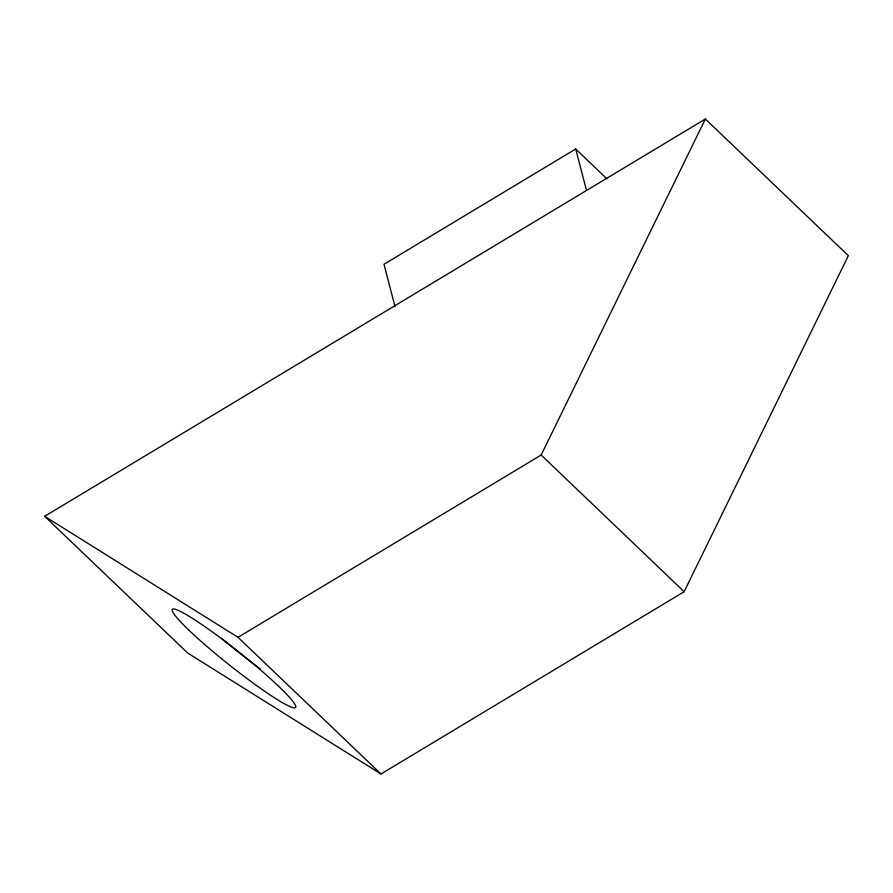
<?xml version="1.0" encoding="UTF-8"?>
<svg xmlns="http://www.w3.org/2000/svg" width="893" height="893" viewBox="0 0 893 893"><rect width="100%" height="100%" fill="white"/><g stroke="black" fill="none" stroke-linecap="round" stroke-linejoin="round"><path stroke-width="1.34" d="M44.65 516.31L238.007 637.323L541.158 455.028L705.37 119.003L848.35 255.677L684.138 591.702L380.987 773.997L187.63 652.984L44.65 516.31L705.37 119.003M606.961 178.846L575.717 148.986L383.979 264.283L395.019 306.634M541.158 455.028L684.138 591.702M238.007 637.323L380.987 773.997M575.717 148.986L586.411 190.008M260.343 668.935A78.818 8.015 38.5 0 1 221.721 638.439M189.026 630.268A78.818 8.015 38.5 0 0 293.306 707.691A78.818 8.015 38.5 0 0 219.6 637.234A78.818 8.015 38.5 0 0 189.026 630.268"/></g></svg>
